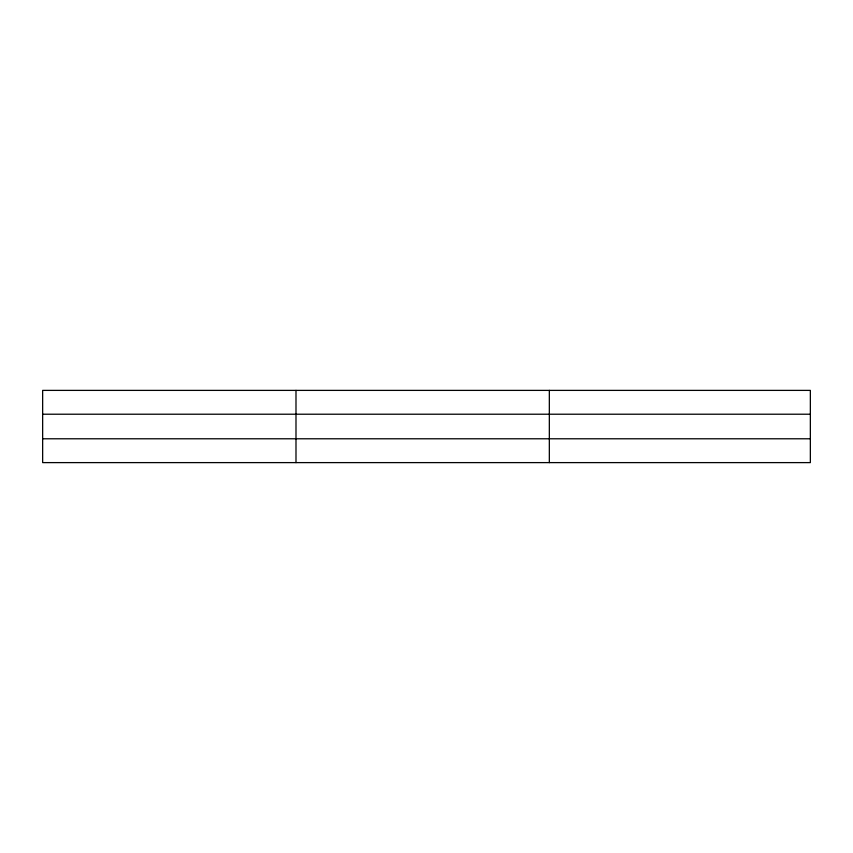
<?xml version="1.0" encoding="UTF-8"?>
<svg xmlns="http://www.w3.org/2000/svg" width="853" height="853" viewBox="0 0 853 853"><rect width="100%" height="100%" fill="white"/><g stroke="black" fill="none" stroke-linecap="round" stroke-linejoin="round"><path stroke-width="1.28" d="M295.991 462.614L295.991 390.386M549.332 462.614L549.332 390.386M810.35 414.217L810.35 390.386L42.65 390.386L42.65 462.614L810.35 462.614L810.35 414.217L42.65 414.217M42.65 438.783L810.35 438.783"/></g></svg>
